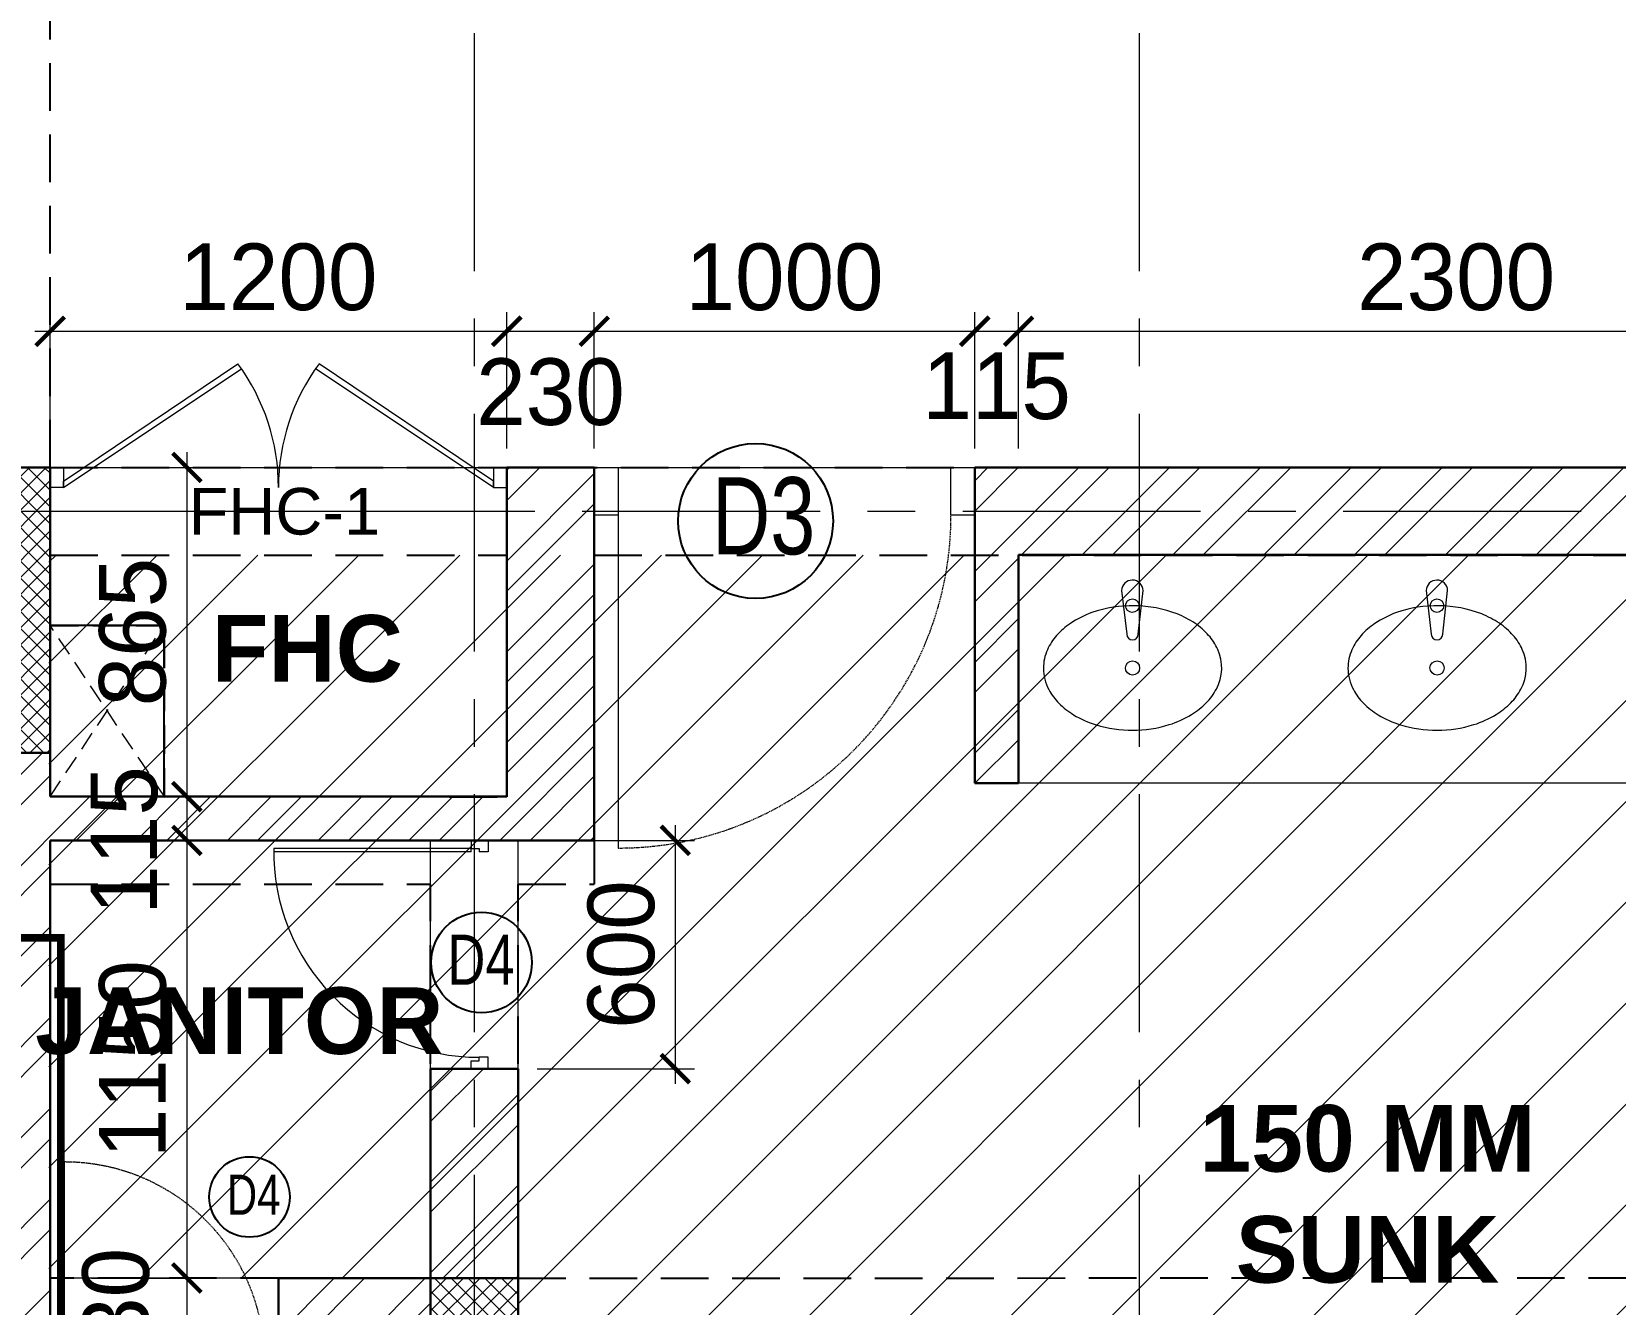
# Model space of a CAD drawing. Header units: millimetres. Extents: x -286480 to 108094, y -227925 to 10018.
# Drawn here: x -65978 to -61816, y -134280 to -130936 of the extents above; entities that cross this region are included whole.
import ezdxf

# ---------------------------------------------------------------- set-up
doc = ezdxf.new("R2010")
doc.units = ezdxf.units.MM
doc.header["$LTSCALE"] = 100
doc.header["$MEASUREMENT"] = 0
doc.header["$PDMODE"] = 67
for name, pattern in [('CENTER', [2, 1.25, -0.25, 0.25, -0.25]), ('DASHED2', [0.375, 0.25, -0.125]), ('HIDDEN', [0.375, 0.25, -0.125])]:
    doc.linetypes.add(name, pattern=pattern)
doc.layers.get('0').update_dxf_attribs({"lineweight": 25})
for name, color, linetype, lineweight in [('A-ANNO-COLUMN-HATCH', 253, 'Continuous', 9), ('A-ANNO-DOOR', 40, 'Continuous', 18), ('A-ANNO-FIXTURE', 31, 'Continuous', 15), ('A-ANNO-GRID', 251, 'CENTER', 9), ('A-ANNO-TEXT', 7, 'Continuous', 25), ('A-ANNO-WALL', 1, 'Continuous', 30), ('A-DOOR', 4, 'Continuous', 9), ('beam', 3, 'Continuous', 20), ('dim', 7, 'Continuous', 13), ('DW-NO', 7, 'Continuous', 25), ('S-COL', 4, 'Continuous', 30), ('TEXT-MISC', 7, 'Continuous', 20), ('WALL HATCH', 24, 'Continuous', 9)]:
    doc.layers.add(name, color=color, linetype=linetype, lineweight=lineweight)
doc.layers.add('cutout', color=7, linetype='HIDDEN', lineweight=20, true_color=0x0544ff)
doc.layers.add('hatch', color=7, linetype='Continuous', lineweight=9, true_color=0xbababa)
doc.styles.add('CENTURY-GOTHIC', font='GOTHIC.TTF', dxfattribs={"height": 175})
doc.styles.add('SIZE', font='arial.ttf', dxfattribs={"width": 0.75, "height": 200})
doc.styles.get("Standard").update_dxf_attribs({"font": 'sanss___.ttf'})
doc.styles.add('Tower', font='arial.ttf', dxfattribs={"height": 250})
doc.dimstyles.new('1.125', dxfattribs={"dimtxt": 175, "dimasz": 75, "dimexe": 50, "dimexo": 50, "dimgap": 50, "dimtad": 1, "dimdec": 0, "dimrnd": 5, "dimzin": 0, "dimdsep": 46, "dimtxsty": 'CENTURY-GOTHIC', "dimblk": 'ARCHTICK', "dimcen": 5, "dimdle": 40, "dimclrd": 256, "dimclre": 8, "dimclrt": 213, "dimadec": 0, "dimazin": 0, "dimtfac": 1, "dimtdec": 0, "dimtofl": 0, "dimtmove": 2, "dimatfit": 2, "dimldrblk": 'OPEN30', "dimfxl": 80, "dimtolj": 1, "dimtzin": 0, "dimlwd": 15, "dimlwe": 9, "dimarcsym": 1})
pattern_1 = [(45, (-52867.96, -26915.24), (-119.32427, 119.32427), []), (45, (-52788.41, -26915.24), (-119.32427, 119.32427), [])]
pattern_2 = [(45, (-189486.547, -163836.948), (-22.097087, 22.097087), []), (135, (-189486.547, -163836.948), (-22.097087, -22.097087), [])]

# ---------------------------------------------------------------- blocks, each defined once
blk = doc.blocks.new('ABL_Door_S - 1000 x 2100-11-3 Second Floor Lvl')
for p, q in [((-500, 37.5), (-450, 37.5)), ((-500, -37.5), (-500, 37.5)), ((-450, 37.5), (-450, -2.5)), ((450, 37.5), (450, -2.5)), ((500, 37.5), (450, 37.5)), ((500, -37.5), (500, 37.5)), ((-500, -37.5), (-465, -37.5)), ((-465, -2.5), (-450, -2.5)), ((-465, -37.5), (-465, -2.5)), ((-450, -37.5), (-465, -37.5)), ((465, -2.5), (450, -2.5)), ((465, -37.5), (465, -2.5)), ((500, -37.5), (465, -37.5))]:
    blk.add_line(p, q)
at = {"lineweight": 18}
for p, q in [((-465, -37.5), (-465, -902.4)), ((-450, -37.5), (-450, -902.5))]:
    blk.add_line(p, q, dxfattribs=at)
blk.add_arc((-450, -2.5), 900, 269.04503, 0)
blk = doc.blocks.new('door-700')
at = {"linetype": 'Continuous'}
for p, q in [((-50, 100), (-50, 800)), ((-800, 100), (-800, 0)), ((0, 100), (0, 0))]:
    blk.add_line(p, q, dxfattribs=at)
at = {"linetype": 'DASHED2', "ltscale": 0.1}
blk.add_arc((-50, 100), 700, 90, 180, dxfattribs=at)
at = {"linetype": 'Continuous'}
for points in [[(-750, 0), (-800, 0), (-800, 100), (-750, 100)], [(0, 0), (-50, 0), (-50, 100), (0, 100)]]:
    blk.add_3dface(points, dxfattribs=at)
blk = doc.blocks.new('ERE')
at = {"linetype": 'Continuous'}
for p, q in [((130107.8, -25007.6, 6.1), (130121.2, -25007.6, 6.1)), ((130107.8, -25054.5, 6.1), (129451.5, -25054.5, 6.1)), ((130107.8, -25757.6, 6.1), (130121.2, -25757.6, 6.1))]:
    blk.add_line(p, q, dxfattribs=at)
at = {"linetype": 'DASHED2', "ltscale": 0.1}
blk.add_arc((130107.8, -25054.5, 6.1), 656.3, 180, 270, dxfattribs=at)
at = {"linetype": 'Continuous'}
for points in [[(130121.2, -25007.6, 6.1), (130121.2, -25054.5, 6.1), (130107.8, -25054.5, 6.1), (130107.8, -25007.6, 6.1)], [(130121.2, -25710.7, 6.1), (130121.2, -25757.6, 6.1), (130107.8, -25757.6, 6.1), (130107.8, -25710.7, 6.1)]]:
    blk.add_3dface(points, dxfattribs=at)
blk = doc.blocks.new('A$C618E22CC-flat-4')
at = {"ltscale": 0.005}
for p, q in [((229.2, -124.8), (122.1, -168.1)), ((149.2, -217.7), (243.5, -151.1))]:
    blk.add_line(p, q, dxfattribs=at)
at = {"ltscale": 0.005, "elevation": 0}
blk.add_lwpolyline([(426.4, -301.1, 0.121913), (468.7, -261.9, 0.073987), (487.8, -221.3, 0.061779), (496.1, -172.9, 0.061635), (491.2, -108.7, 0.150175), (399.1, 60.4, 0.061576), (347.8, 99.3, 0.060614), (302.5, 118.5, 0.07262), (258, 124.6, 0.233645), (164.7, 78.2, 0.076611), (143.6, 39.5, 0.064134), (133, -7.5, 0.05407), (133.6, -60, 0.177775), (237.1, -258.6, 0.063284), (289.1, -294.9, 0.062742), (334.4, -311.7, 0.075083), (378.5, -315.1, 0.10593)], format="xyb", close=True, dxfattribs=at)
at = {"ltscale": 0.005}
for centre, major_axis in [((314.1, -95.5), (8.7, -16.5)), ((170.5, -173.8), (8.3, -15.7))]:
    blk.add_ellipse(centre, major_axis=major_axis, ratio=0.999906, dxfattribs=at)
for centre, major_axis, start_param, end_param in [((236.3, -137.9), (7, -13.3), 0.014498, 3.156088), ((136.3, -192.5), (-13.2, 25), 0.038667, 3.131918)]:
    blk.add_ellipse(centre, major_axis=major_axis, ratio=0.999906, start_param=start_param, end_param=end_param, dxfattribs=at)
blk = doc.blocks.new('_ArchTick')
at = {"const_width": 0.15}
blk.add_lwpolyline([(-0.5, -0.5), (0.5, 0.5)], dxfattribs=at)
blk = doc.blocks.new('*D750')
at = {"layer": 'Defpoints', "color": 0, "ltscale": 0.1, "transparency": 16777216}
for p in [(-64729.1, -131722.9), (-65929.1, -132080.8, -13.5), (-64729.1, -132080.8, -1.9)]:
    blk.add_point(p, dxfattribs=at)
at = {"layer": 'dim', "color": 8, "lineweight": 9, "ltscale": 0.1, "transparency": 16777216}
for p, q in [((-65929.1, -132030.8), (-65929.1, -131672.9)), ((-64729.1, -132030.8), (-64729.1, -131672.9))]:
    blk.add_line(p, q, dxfattribs=at)
at = {"layer": 'dim', "lineweight": 15, "ltscale": 0.1, "transparency": 16777216}
blk.add_line((-65969.1, -131722.9), (-64689.1, -131722.9), dxfattribs=at)
at = {"layer": 'dim', "lineweight": 15, "ltscale": 0.1, "transparency": 16777216, "xscale": 75, "yscale": 75, "zscale": 75, "rotation": 180}
blk.add_blockref('_ArchTick', (-65929.1, -131722.9), dxfattribs=at)
at = {"layer": 'dim', "lineweight": 15, "ltscale": 0.1, "transparency": 16777216, "xscale": 75, "yscale": 75, "zscale": 75}
blk.add_blockref('_ArchTick', (-64729.1, -131722.9), dxfattribs=at)
at = {"layer": 'dim', "color": 213, "ltscale": 0.1, "transparency": 16777216, "insert": (-65329.1, -131581), "char_height": 175, "attachment_point": 5, "style": 'CENTURY-GOTHIC'}
blk.add_mtext('\\A1;1200', dxfattribs=at)
blk = doc.blocks.new('_Open30')
at = {"color": 0, "linetype": 'ByBlock', "lineweight": -2}
for p, q in [((-1, 0.268), (0, 0)), ((0, 0), (-1, -0.268)), ((0, 0), (-1, 0))]:
    blk.add_line(p, q, dxfattribs=at)
blk = doc.blocks.new('*D751')
at = {"layer": 'Defpoints', "color": 0, "ltscale": 0.1, "transparency": 16777216}
for p in [(-64499.1, -131722.9), (-64729.1, -132080.8, -1.9), (-64499.1, -132080.8, -3.9)]:
    blk.add_point(p, dxfattribs=at)
at = {"layer": 'dim', "color": 8, "lineweight": 9, "ltscale": 0.1, "transparency": 16777216}
for p, q in [((-64729.1, -132030.8), (-64729.1, -131672.9)), ((-64499.1, -132030.8), (-64499.1, -131672.9))]:
    blk.add_line(p, q, dxfattribs=at)
at = {"layer": 'dim', "lineweight": 15, "ltscale": 0.1, "transparency": 16777216}
blk.add_line((-64769.1, -131722.9), (-64459.1, -131722.9), dxfattribs=at)
at = {"layer": 'dim', "lineweight": 15, "ltscale": 0.1, "transparency": 16777216, "xscale": 75, "yscale": 75, "zscale": 75, "rotation": 180}
blk.add_blockref('_ArchTick', (-64729.1, -131722.9), dxfattribs=at)
at = {"layer": 'dim', "lineweight": 15, "ltscale": 0.1, "transparency": 16777216, "xscale": 75, "yscale": 75, "zscale": 75}
blk.add_blockref('_ArchTick', (-64499.1, -131722.9), dxfattribs=at)
at = {"layer": 'dim', "color": 213, "ltscale": 0.1, "transparency": 16777216, "insert": (-64614.1, -131882.9), "char_height": 175, "attachment_point": 5, "style": 'CENTURY-GOTHIC'}
blk.add_mtext('\\A1;230', dxfattribs=at)
blk = doc.blocks.new('*D752')
at = {"layer": 'Defpoints', "color": 0, "ltscale": 0.1, "transparency": 16777216}
for p in [(-63499.1, -131722.9), (-64499.1, -132080.8, -3.9), (-63499.1, -132080.8, -3.9)]:
    blk.add_point(p, dxfattribs=at)
at = {"layer": 'dim', "color": 8, "lineweight": 9, "ltscale": 0.1, "transparency": 16777216}
for p, q in [((-64499.1, -132030.8), (-64499.1, -131672.9)), ((-63499.1, -132030.8), (-63499.1, -131672.9))]:
    blk.add_line(p, q, dxfattribs=at)
at = {"layer": 'dim', "lineweight": 15, "ltscale": 0.1, "transparency": 16777216}
blk.add_line((-64539.1, -131722.9), (-63459.1, -131722.9), dxfattribs=at)
at = {"layer": 'dim', "lineweight": 15, "ltscale": 0.1, "transparency": 16777216, "xscale": 75, "yscale": 75, "zscale": 75, "rotation": 180}
blk.add_blockref('_ArchTick', (-64499.1, -131722.9), dxfattribs=at)
at = {"layer": 'dim', "lineweight": 15, "ltscale": 0.1, "transparency": 16777216, "xscale": 75, "yscale": 75, "zscale": 75}
blk.add_blockref('_ArchTick', (-63499.1, -131722.9), dxfattribs=at)
at = {"layer": 'dim', "color": 213, "ltscale": 0.1, "transparency": 16777216, "insert": (-63999.1, -131581), "char_height": 175, "attachment_point": 5, "style": 'CENTURY-GOTHIC'}
blk.add_mtext('\\A1;1000', dxfattribs=at)
blk = doc.blocks.new('*D753')
at = {"layer": 'Defpoints', "color": 0, "ltscale": 0.1, "transparency": 16777216}
for p in [(-61084.1, -131722.9), (-63384.1, -132080.8, -3.9), (-61084.1, -132310.8, -1.9)]:
    blk.add_point(p, dxfattribs=at)
at = {"layer": 'dim', "color": 8, "lineweight": 9, "ltscale": 0.1, "transparency": 16777216}
for p, q in [((-63384.1, -132030.8), (-63384.1, -131672.9)), ((-61084.1, -132260.8), (-61084.1, -131672.9))]:
    blk.add_line(p, q, dxfattribs=at)
at = {"layer": 'dim', "lineweight": 15, "ltscale": 0.1, "transparency": 16777216}
blk.add_line((-63424.1, -131722.9), (-61044.1, -131722.9), dxfattribs=at)
at = {"layer": 'dim', "lineweight": 15, "ltscale": 0.1, "transparency": 16777216, "xscale": 75, "yscale": 75, "zscale": 75, "rotation": 180}
blk.add_blockref('_ArchTick', (-63384.1, -131722.9), dxfattribs=at)
at = {"layer": 'dim', "lineweight": 15, "ltscale": 0.1, "transparency": 16777216, "xscale": 75, "yscale": 75, "zscale": 75}
blk.add_blockref('_ArchTick', (-61084.1, -131722.9), dxfattribs=at)
at = {"layer": 'dim', "color": 213, "ltscale": 0.1, "transparency": 16777216, "insert": (-62234.1, -131581), "char_height": 175, "attachment_point": 5, "style": 'CENTURY-GOTHIC'}
blk.add_mtext('\\A1;2300', dxfattribs=at)
blk = doc.blocks.new('*D756')
at = {"layer": 'Defpoints', "color": 0, "ltscale": 0.1, "transparency": 16777216}
for p in [(-63384.1, -131722.9), (-63499.1, -132080.8, -3.9), (-63384.1, -132080.8)]:
    blk.add_point(p, dxfattribs=at)
at = {"layer": 'dim', "color": 8, "lineweight": 9, "ltscale": 0.1, "transparency": 16777216}
for p, q in [((-63499.1, -132030.8), (-63499.1, -131672.9)), ((-63384.1, -132030.8), (-63384.1, -131672.9))]:
    blk.add_line(p, q, dxfattribs=at)
at = {"layer": 'dim', "lineweight": 15, "ltscale": 0.1, "transparency": 16777216}
blk.add_line((-63539.1, -131722.9), (-63344.1, -131722.9), dxfattribs=at)
at = {"layer": 'dim', "lineweight": 15, "ltscale": 0.1, "transparency": 16777216, "xscale": 75, "yscale": 75, "zscale": 75, "rotation": 180}
blk.add_blockref('_ArchTick', (-63499.1, -131722.9), dxfattribs=at)
at = {"layer": 'dim', "lineweight": 15, "ltscale": 0.1, "transparency": 16777216, "xscale": 75, "yscale": 75, "zscale": 75}
blk.add_blockref('_ArchTick', (-63384.1, -131722.9), dxfattribs=at)
at = {"layer": 'dim', "color": 213, "ltscale": 0.1, "transparency": 16777216, "insert": (-63441.6, -131867.3), "char_height": 175, "attachment_point": 5, "style": 'CENTURY-GOTHIC'}
blk.add_mtext('\\A1;115', dxfattribs=at)
blk = doc.blocks.new('*D757')
at = {"layer": 'Defpoints', "color": 0, "ltscale": 0.1, "transparency": 16777216}
for p in [(-65676.7, -132080.8), (-65676.7, -132945.8), (-65569.8, -132945.8)]:
    blk.add_point(p, dxfattribs=at)
at = {"layer": 'dim', "lineweight": 15, "ltscale": 0.1, "transparency": 16777216}
blk.add_line((-65569.8, -132040.8), (-65569.8, -132985.8), dxfattribs=at)
at = {"layer": 'dim', "color": 8, "lineweight": 9, "ltscale": 0.1, "transparency": 16777216}
for p, q in [((-65626.7, -132080.8), (-65519.8, -132080.8)), ((-65626.7, -132945.8), (-65519.8, -132945.8))]:
    blk.add_line(p, q, dxfattribs=at)
at = {"layer": 'dim', "lineweight": 15, "ltscale": 0.1, "transparency": 16777216, "xscale": 75, "yscale": 75, "zscale": 75}
for p, rotation in [((-65569.8, -132080.8), 90), ((-65569.8, -132945.8), 270)]:
    blk.add_blockref('_ArchTick', p, dxfattribs=dict(at, rotation=rotation))
at = {"layer": 'dim', "color": 213, "ltscale": 0.1, "transparency": 16777216, "insert": (-65711.7, -132513.3), "char_height": 175, "attachment_point": 5, "rotation": 90, "style": 'CENTURY-GOTHIC'}
blk.add_mtext('\\A1;865', dxfattribs=at)
blk = doc.blocks.new('*D758')
at = {"layer": 'Defpoints', "color": 0, "ltscale": 0.1, "transparency": 16777216}
for p in [(-65676.7, -132945.8), (-65870.6, -133060.8), (-65569.8, -133060.8)]:
    blk.add_point(p, dxfattribs=at)
at = {"layer": 'dim', "lineweight": 15, "ltscale": 0.1, "transparency": 16777216}
blk.add_line((-65569.8, -132905.8), (-65569.8, -133100.8), dxfattribs=at)
at = {"layer": 'dim', "color": 8, "lineweight": 9, "ltscale": 0.1, "transparency": 16777216}
for p, q in [((-65626.7, -132945.8), (-65519.8, -132945.8)), ((-65820.6, -133060.8), (-65519.8, -133060.8))]:
    blk.add_line(p, q, dxfattribs=at)
at = {"layer": 'dim', "lineweight": 15, "ltscale": 0.1, "transparency": 16777216, "xscale": 75, "yscale": 75, "zscale": 75}
for p, rotation in [((-65569.8, -132945.8), 90), ((-65569.8, -133060.8), 270)]:
    blk.add_blockref('_ArchTick', p, dxfattribs=dict(at, rotation=rotation))
at = {"layer": 'dim', "color": 213, "ltscale": 0.1, "transparency": 16777216, "insert": (-65734, -133060.8), "char_height": 175, "attachment_point": 5, "rotation": 90, "style": 'CENTURY-GOTHIC'}
blk.add_mtext('\\A1;115', dxfattribs=at)
blk = doc.blocks.new('*D759')
at = {"layer": 'Defpoints', "color": 0, "ltscale": 0.1, "transparency": 16777216}
for p in [(-65870.6, -133060.8), (-65870.6, -134210.8), (-65569.8, -134210.8)]:
    blk.add_point(p, dxfattribs=at)
at = {"layer": 'dim', "lineweight": 15, "ltscale": 0.1, "transparency": 16777216}
blk.add_line((-65569.8, -133020.8), (-65569.8, -134250.8), dxfattribs=at)
at = {"layer": 'dim', "color": 8, "lineweight": 9, "ltscale": 0.1, "transparency": 16777216}
for p, q in [((-65820.6, -133060.8), (-65519.8, -133060.8)), ((-65820.6, -134210.8), (-65519.8, -134210.8))]:
    blk.add_line(p, q, dxfattribs=at)
at = {"layer": 'dim', "lineweight": 15, "ltscale": 0.1, "transparency": 16777216, "xscale": 75, "yscale": 75, "zscale": 75}
for p, rotation in [((-65569.8, -133060.8), 90), ((-65569.8, -134210.8), 270)]:
    blk.add_blockref('_ArchTick', p, dxfattribs=dict(at, rotation=rotation))
at = {"layer": 'dim', "color": 213, "ltscale": 0.1, "transparency": 16777216, "insert": (-65711.7, -133635.8), "char_height": 175, "attachment_point": 5, "rotation": 90, "style": 'CENTURY-GOTHIC'}
blk.add_mtext('\\A1;1150', dxfattribs=at)
blk = doc.blocks.new('*D760')
at = {"layer": 'Defpoints', "color": 0, "ltscale": 0.1, "transparency": 16777216}
for p in [(-65870.6, -134210.8), (-65870.6, -134440.8), (-65569.8, -134440.8)]:
    blk.add_point(p, dxfattribs=at)
at = {"layer": 'dim', "lineweight": 15, "ltscale": 0.1, "transparency": 16777216}
blk.add_line((-65569.8, -134170.8), (-65569.8, -134480.8), dxfattribs=at)
at = {"layer": 'dim', "color": 8, "lineweight": 9, "ltscale": 0.1, "transparency": 16777216}
for p, q in [((-65820.6, -134210.8), (-65519.8, -134210.8)), ((-65820.6, -134440.8), (-65519.8, -134440.8))]:
    blk.add_line(p, q, dxfattribs=at)
at = {"layer": 'dim', "lineweight": 15, "ltscale": 0.1, "transparency": 16777216, "xscale": 75, "yscale": 75, "zscale": 75}
for p, rotation in [((-65569.8, -134210.8), 90), ((-65569.8, -134440.8), 270)]:
    blk.add_blockref('_ArchTick', p, dxfattribs=dict(at, rotation=rotation))
at = {"layer": 'dim', "color": 213, "ltscale": 0.1, "transparency": 16777216, "insert": (-65755.9, -134326.8), "char_height": 175, "attachment_point": 5, "rotation": 90, "style": 'CENTURY-GOTHIC'}
blk.add_mtext('\\A1;230', dxfattribs=at)
blk = doc.blocks.new('*D776')
at = {"layer": 'Defpoints', "color": 0, "ltscale": 0.1, "transparency": 16777216}
for p in [(-64699.1, -133060.8, 9.8), (-64285.9, -133060.8), (-64699.1, -133660.8, 9.8)]:
    blk.add_point(p, dxfattribs=at)
at = {"layer": 'dim', "lineweight": 15, "ltscale": 0.1, "transparency": 16777216}
blk.add_line((-64285.9, -133700.8), (-64285.9, -133020.8), dxfattribs=at)
at = {"layer": 'dim', "color": 8, "lineweight": 9, "ltscale": 0.1, "transparency": 16777216}
for p, q in [((-64649.1, -133060.8), (-64235.9, -133060.8)), ((-64649.1, -133660.8), (-64235.9, -133660.8))]:
    blk.add_line(p, q, dxfattribs=at)
at = {"layer": 'dim', "lineweight": 15, "ltscale": 0.1, "transparency": 16777216, "xscale": 75, "yscale": 75, "zscale": 75}
for p, rotation in [((-64285.9, -133060.8), 90), ((-64285.9, -133660.8), 270)]:
    blk.add_blockref('_ArchTick', p, dxfattribs=dict(at, rotation=rotation))
at = {"layer": 'dim', "color": 213, "ltscale": 0.1, "transparency": 16777216, "insert": (-64427.8, -133360.8), "char_height": 175, "attachment_point": 5, "rotation": 90, "style": 'CENTURY-GOTHIC'}
blk.add_mtext('\\A1;600', dxfattribs=at)
blk = doc.blocks.new('FTHF')
at = {"layer": 'A-DOOR'}
for p, q in [((6806800.1, -19385.3), (6807386.9, -19777.2)), ((6806800.1, -19385.3), (6806800.1, -19405.3)), ((6808216.2, -19385.3), (6807629.3, -19777.2)), ((6808216.2, -19385.3), (6808216.2, -19405.3)), ((6806800.1, -19405.3), (6807374.5, -19792.1)), ((6808216.2, -19405.3), (6807641.8, -19792.1))]:
    blk.add_line(p, q, dxfattribs=at)
for points in [[(6806756.4, -19385.3), (6806756.4, -19450.9), (6806800.1, -19450.9), (6806800.1, -19385.3)], [(6808259.9, -19385.3), (6808259.9, -19450.9), (6808216.2, -19450.9), (6808216.2, -19385.3)]]:
    blk.add_lwpolyline(points, close=True, dxfattribs=at)
for centre, start, end in [((6806822, -19385.3), 323.6333, 0), ((6808194.3, -19385.3), 180, 216.3667)]:
    blk.add_arc(centre, 686.2, start, end, dxfattribs=at)

msp = doc.modelspace()

# ---------------------------------------------------------------- hatches: boundary and pattern name
at = {"layer": 'A-ANNO-COLUMN-HATCH', "lineweight": 9, "ltscale": 0.1}
h = msp.add_hatch(dxfattribs=at)
h.set_pattern_fill('ANSI37', color=256, scale=250)
h.set_pattern_definition(pattern_2)
h.paths.add_polyline_path([(-65929.1, -132830.8), (-65929.1, -132080.8), (-66159.1, -132080.8), (-66159.1, -132830.8)])
h = msp.add_hatch(dxfattribs=at)
h.set_pattern_fill('ANSI37', color=256, scale=250)
h.set_pattern_definition(pattern_2)
h.paths.add_polyline_path([(-64699.1, -135110.8), (-64929.1, -135110.8), (-64929.1, -134210.8), (-64699.1, -134210.8)])
at = {"layer": 'hatch', "lineweight": 5, "ltscale": 0.1}
h = msp.add_hatch(dxfattribs=at)
h.set_pattern_fill('ANSI31', color=256, scale=1500)
h.set_pattern_definition([(45, (7025.7, 107947.28), (-132.58252, 132.58252), [])])
h.paths.add_polyline_path([(-59969.1, -138310.8), (-64697.5, -138310.9), (-64700.7, -134210.8), (-65932.2, -134212.9), (-65932.2, -132310.9), (-59969.1, -132310.8)])
at = {"layer": 'WALL HATCH', "ltscale": 0.1}
h = msp.add_hatch(dxfattribs=at)
h.set_pattern_fill('ANSI32', color=256, scale=450, style=0)
h.set_pattern_definition(pattern_1)
h.paths.add_polyline_path([(-65929.1, -133903.7), (-65929.1, -133555.6)], flags=17)
h.paths.add_polyline_path([(-65929.1, -132830.8), (-65929.1, -137790.7), (-66159.1, -137790.8), (-66159.1, -132830.8)])
h.paths.add_polyline_path([(-65329.1, -134440.7), (-65329.1, -134210.7), (-64929.1, -134210.7), (-64929.1, -134440.7)])
h.paths.add_polyline_path([(-65929.1, -133060.8), (-65929.1, -132945.9), (-64729.1, -132945.8), (-64729.1, -132080.8), (-64499.1, -132080.8), (-64499.1, -133060.8)])
h = msp.add_hatch(dxfattribs=at)
h.set_pattern_fill('ANSI32', color=256, scale=450, style=0)
h.set_pattern_definition([(45, (-189486.54, -163836.95), (-119.32427, 119.32427), []), (45, (-189407, -163836.95), (-119.32427, 119.32427), [])])
h.paths.add_polyline_path([(-63384.1, -132310.8), (-61084.1, -132310.8), (-61084.1, -132910.8), (-59969.1, -132910.9), (-59969.1, -132795.8), (-60969.1, -132795.8), (-60969.1, -132080.8), (-63499.1, -132080.9), (-63499.1, -132910.8), (-63384.1, -132910.8)])
h = msp.add_hatch(dxfattribs=at)
h.set_pattern_fill('ANSI32', color=256, scale=450, style=0)
h.set_pattern_definition(pattern_1)
h.paths.add_polyline_path([(-64699.1, -133660.8), (-64929.1, -133660.8), (-64929.1, -134210.7), (-64699.1, -134210.7)])

# ---------------------------------------------------------------- linework, layer by layer
at = {"color": 12, "ltscale": 0.5, "true_color": 0xe00000, "const_width": 20, "elevation": -0.1}
msp.add_lwpolyline([(-83524, -133594.7), (-83524, -133317.1), (-65900.6, -133317.1), (-65900.6, -136030), (-58770.6, -136030), (-58770.6, -136377.6)], dxfattribs=at)
at = {"layer": 'A-ANNO-DOOR'}
msp.add_line((-64499.1, -132080.8, 24.4), (-63499.1, -132080.8, 14.5), dxfattribs=at)
at = {"layer": 'A-ANNO-FIXTURE', "ltscale": 0.1}
for p, q in [((-65929.1, -132080.8, 24.4), (-64729.1, -132080.8, 24.4)), ((-65929.1, -132195.8, 24.4), (-64729.1, -132195.8, 24.4)), ((-61084.1, -132910.8, 24.4), (-63384.1, -132910.8, 24.4))]:
    msp.add_line(p, q, dxfattribs=at)
at = {"layer": 'A-ANNO-GRID', "color": 54, "ltscale": 5}
for p, q in [((-64814, -140564.6, 5.5), (-64814, -124317.9, 5.5)), ((-63066.6, -140564.6, -19.6), (-63066.6, -124318.4, -19.6))]:
    msp.add_line(p, q, dxfattribs=at)
at = {"layer": 'A-ANNO-GRID', "color": 6, "ltscale": 5}
msp.add_line((-83530.6, -132195.8, 12.8), (-57703.4, -132195.8, 12.8), dxfattribs=at)
at = {"layer": 'A-ANNO-WALL', "ltscale": 0.1}
for p, q in [((-66159.1, -132080.8, 24.4), (-65929, -132080.8, 24.4)), ((-65929.1, -132945.8, 24.4), (-65929.1, -132080.8, 24.4)), ((-64729.1, -132080.8, 14.5), (-64729.1, -132945.8, 14.5)), ((-64729.1, -132080.8, 14.5), (-64499.1, -132080.8, 14.5)), ((-64499.1, -132080.8, 14.5), (-64499.1, -133060.8, 14.5)), ((-63499.1, -132080.8, 14.5), (-60969.1, -132080.8, 14.5)), ((-63499.1, -132080.8, 14.5), (-63499.1, -132910.8, 14.5)), ((-63384.1, -132310.8, 14.5), (-61084.1, -132310.8, 14.5)), ((-63384.1, -132310.8, 14.5), (-63384.1, -132910.8, 14.5)), ((-63384.1, -132910.8, 14.5), (-63499.1, -132910.8, 14.5)), ((-65929.1, -132945.8, 24.4), (-64729.1, -132945.8, 24.4)), ((-65929.1, -134440.8, 24.4), (-65929.1, -133060.8, 24.4)), ((-65929.1, -133060.8, 24.4), (-64499.1, -133060.8, 24.4)), ((-64929.1, -133660.8, 14.5), (-64699.1, -133660.8, 14.5)), ((-65329.1, -134440.8, 14.5), (-65329.1, -134210.8, 14.5)), ((-64699.1, -134210.8, 14.5), (-64699.1, -134965.8, 14.5))]:
    msp.add_line(p, q, dxfattribs=at)
at = {"layer": 'A-ANNO-WALL'}
for p, q in [((-64929.1, -133660.8, 14.5), (-64929.1, -134210.8, 14.5)), ((-64699.1, -133660.8, 14.5), (-64699.1, -134210.8, 14.5)), ((-64699.1, -134210.8, 14.5), (-65329.1, -134210.8, 14.5))]:
    msp.add_line(p, q, dxfattribs=at)
at = {"layer": 'beam', "linetype": 'DASHED2', "lineweight": -2, "ltscale": 5}
for p, q in [((-65929.1, -132080.9, 26.3), (-59969.1, -132080.9, 26.3)), ((-65929.1, -132310.9, 26.3), (-64729.1, -132310.9, 26.3)), ((-64729.1, -132310.9, 26.3), (-64729.1, -132945.9, 26.3)), ((-64499.1, -132310.9, 26.3), (-64499.1, -133175.9, 26.3)), ((-64499.1, -132310.9, 26.3), (-59969.1, -132310.9, 26.3)), ((-65629.1, -132945.8, 26.3), (-64729.1, -132945.9, 26.3)), ((-65929.1, -134210.8, 26.3), (-65929.1, -133175.9, 26.3)), ((-65929.1, -133175.9, 26.3), (-64929.1, -133175.9, 26.3)), ((-64929.1, -134210.8, 26.3), (-64929.1, -133175.9, 26.3)), ((-64699.1, -133175.9, 26.3), (-64499.1, -133175.9, 26.3)), ((-64699.1, -134210.8, 26.3), (-64699.1, -133175.9, 26.3)), ((-64929.1, -134210.8, 24.4), (-65929.1, -134210.8, 26.3))]:
    msp.add_line(p, q, dxfattribs=at)
for points, elevation in [([(-65929.1, -132080.9), (-65929.1, -130580.9)], 12.8), ([(-64699.1, -134210.8), (-59969.1, -134210.5)], 24.4)]:
    msp.add_lwpolyline(points, dxfattribs=dict(at, elevation=elevation))
at = {"layer": 'beam', "linetype": 'DASHED2', "lineweight": -2, "ltscale": 5, "elevation": 26.3}
msp.add_lwpolyline([(-65929.1, -132945.8), (-65629.1, -132945.9), (-65629.1, -132495.9), (-65929.1, -132495.9)], close=True, dxfattribs=at)
at = {"layer": 'cutout', "color": 5, "linetype": 'HIDDEN', "lineweight": 9, "ltscale": 2, "true_color": 0x1f1fff}
for p, q in [((-65929.1, -132945.8, 24.4), (-65629.1, -132495.8, 24.4)), ((-65628.3, -132945.8, 24.4), (-65929.1, -132495.8, 24.4))]:
    msp.add_line(p, q, dxfattribs=at)
at = {"layer": 'cutout', "color": 5, "linetype": 'HIDDEN', "lineweight": 30, "ltscale": 3, "true_color": 0x1f1fff, "elevation": 24.4}
msp.add_lwpolyline([(-65929.1, -132945.8), (-65629.1, -132945.8), (-65629.1, -132495.8), (-65929.1, -132495.8)], close=True, dxfattribs=at)
at = {"layer": 'DW-NO', "color": 51}
for centre, radius in [((-64075.1, -132221.5, -292.6), 203.6), ((-64795.6, -133381.6, -185.1), 132.3), ((-65405.1, -133997.7, 14.5), 105.8)]:
    msp.add_circle(centre, radius, dxfattribs=at)
at = {"layer": 'S-COL', "ltscale": 0.1}
for points, elevation in [([(-65929.1, -132830.8), (-65929.1, -132080.8), (-66159.1, -132080.8), (-66159.1, -132830.8)], 12.8), ([(-64929.1, -135110.8), (-64929.1, -134210.8), (-64699.1, -134210.8), (-64699.1, -135110.8)], 24.4)]:
    msp.add_lwpolyline(points, close=True, dxfattribs=dict(at, elevation=elevation))
at = {"layer": 'WALL HATCH', "ltscale": 0.1}
for p, q in [((-64929.1, -133660.8, 24.4), (-64929.1, -133060.8, 24.4)), ((-64699.1, -133660.8, 24.4), (-64699.1, -133060.8, 24.4)), ((-65329.1, -134210.8, 24.4), (-65929.1, -134210.8, 24.4))]:
    msp.add_line(p, q, dxfattribs=at)

# ---------------------------------------------------------------- block references
at = {"layer": 'A-ANNO-DOOR', "extrusion": (-1.89834e-19, 2.34454e-12, -1), "xscale": -1.250060592353925, "yscale": 1.250060592353925, "zscale": -1.250060592353925, "rotation": 180}
msp.add_blockref('door-700', (64499.1, -132080.8, -24.4), dxfattribs=at)
at = {"layer": 'A-ANNO-DOOR', "extrusion": (0.003406, -4.86697e-14, 0.999994), "xscale": 0.5999999999999207, "yscale": 0.5999999999999207, "zscale": 0.5999999999999207, "rotation": 270}
msp.add_blockref('ABL_Door_S - 1000 x 2100-11-3 Second Floor Lvl', (-64799.7, -133360.8, -196), dxfattribs=at)
at = {"layer": 'A-ANNO-DOOR', "xscale": -0.80000000001182, "yscale": 0.80000000001182, "zscale": 0.80000000001182, "rotation": 90}
msp.add_blockref('ERE', (-85935.2, -30343.8, 19.5), dxfattribs=at)
at = {"layer": 'A-ANNO-FIXTURE', "ltscale": 0.1, "extrusion": (8.53162e-12, 5.06706e-12, -1), "xscale": -1, "zscale": -1, "rotation": 118.4563556794251}
for p in [(62850.8, -132377, -24.4), (62050.5, -132377, -24.4)]:
    msp.add_blockref('A$C618E22CC-flat-4', p, dxfattribs=at)
at = {"layer": 'A-DOOR', "xscale": 0.798113234126552, "yscale": 0.798113234126552, "zscale": 0.798113234126552, "rotation": 180}
msp.add_blockref('FTHF', (5367833.4, -147604.8, 24.4), dxfattribs=at)

# ---------------------------------------------------------------- texts
at = {"layer": 'A-ANNO-TEXT', "char_height": 150, "attachment_point": 5, "style": 'Tower'}
for s, insert, width in [('{\\fArial|b1|i0|c0|p34;\\H1.1667x;FHC}', (-65253.3, -132557.4, 24.4), 2908.602), ('{\\fArial|b1|i0|c0|p34;\\H1.1667x;JANITOR}', (-65431.8, -133535.8, 24.4), 2908.602), ('{\\fArial|b1|i0|c0|p34;\\H1.1667x;150 MM \\PSUNK}', (-62466.9, -133990.8, 30.5), 3138.667)]:
    msp.add_mtext(s, dxfattribs=dict(at, insert=insert, width=width))
at = {"layer": 'DW-NO', "color": 51, "style": 'SIZE', "width": 0.75}
for s, height, p in [('D3', 202.67, (-64189.8, -132309.1, -292.6)), ('D4', 131.73, (-64884.9, -133440.3, -185.1)), ('D4', 105.39, (-65464.7, -134044.7, 14.5))]:
    msp.add_text(s, height=height, dxfattribs=at).set_placement(p)
at = {"layer": 'TEXT-MISC'}
msp.add_text('FHC-1', height=122.51, dxfattribs=at).set_placement((-65565.3, -132257.2, 24.7))

# ---------------------------------------------------------------- dimensions: what is measured, and where the dimension line sits
at = {"layer": 'dim', "ltscale": 0.1}
for base, p1, p2, picture, middle in [((-64729.1, -131722.9, 24.4), (-65929.1, -132080.8, 10.9), (-64729.1, -132080.8, 22.5), '*D750', (-65329.1, -131581, 24.4)), ((-63499.1, -131722.9, 24.4), (-64499.1, -132080.8, 20.5), (-63499.1, -132080.8, 20.5), '*D752', (-63999.1, -131581, 24.4)), ((-61084.1, -131722.9, 24.4), (-63384.1, -132080.8, 20.5), (-61084.1, -132310.8, 22.5), '*D753', (-62234.1, -131581, 24.4))]:
    dim = msp.add_linear_dim(base=base, p1=p1, p2=p2, dimstyle='1.125', dxfattribs=at)
    dim.commit()
    dim.dimension.update_dxf_attribs({"geometry": picture, "text_midpoint": middle})
for base, p1, p2, picture, middle in [((-64499.1, -131722.9, 24.4), (-64729.1, -132080.8, 22.5), (-64499.1, -132080.8, 20.5), '*D751', (-64614.1, -131882.9, 24.4)), ((-63384.1, -131722.9, 24.4), (-63499.1, -132080.8, 20.5), (-63384.1, -132080.8, 24.4), '*D756', (-63441.6, -131867.3, 24.4))]:
    dim = msp.add_linear_dim(base=base, p1=p1, p2=p2, dimstyle='1.125', dxfattribs=at)
    dim.commit()
    dim.dimension.update_dxf_attribs({"geometry": picture, "text_midpoint": middle, "dimtype": 160})
for base, p1, p2, picture, middle in [((-65569.8, -132945.8, 24.4), (-65676.7, -132080.8, 24.4), (-65676.7, -132945.8, 24.4), '*D757', (-65711.7, -132513.3, 24.4)), ((-65569.8, -134210.8, 24.4), (-65870.6, -133060.8, 24.4), (-65870.6, -134210.8, 24.4), '*D759', (-65711.7, -133635.8, 24.4))]:
    dim = msp.add_linear_dim(base=base, p1=p1, p2=p2, angle=270, dimstyle='1.125', dxfattribs=at)
    dim.commit()
    dim.dimension.update_dxf_attribs({"geometry": picture, "text_midpoint": middle})
for base, p1, p2, picture, middle in [((-65569.8, -133060.8, 24.4), (-65676.7, -132945.8, 24.4), (-65870.6, -133060.8, 24.4), '*D758', (-65734, -133060.8, 24.4)), ((-65569.8, -134440.8, 24.4), (-65870.6, -134210.8, 24.4), (-65870.6, -134440.8, 24.4), '*D760', (-65755.9, -134326.8, 24.4))]:
    dim = msp.add_linear_dim(base=base, p1=p1, p2=p2, angle=270, dimstyle='1.125', dxfattribs=at)
    dim.commit()
    dim.dimension.update_dxf_attribs({"geometry": picture, "text_midpoint": middle, "dimtype": 160})
dim = msp.add_aligned_dim(p1=(-64699.1, -133660.8, 24.4), p2=(-64699.1, -133060.8, 24.4), distance=-413.3, dimstyle='1.125', dxfattribs=at)
dim.commit()
dim.dimension.update_dxf_attribs({"geometry": '*D776', "text_midpoint": (-64427.8, -133360.8, 14.5)})

doc.saveas('drawing.dxf')
